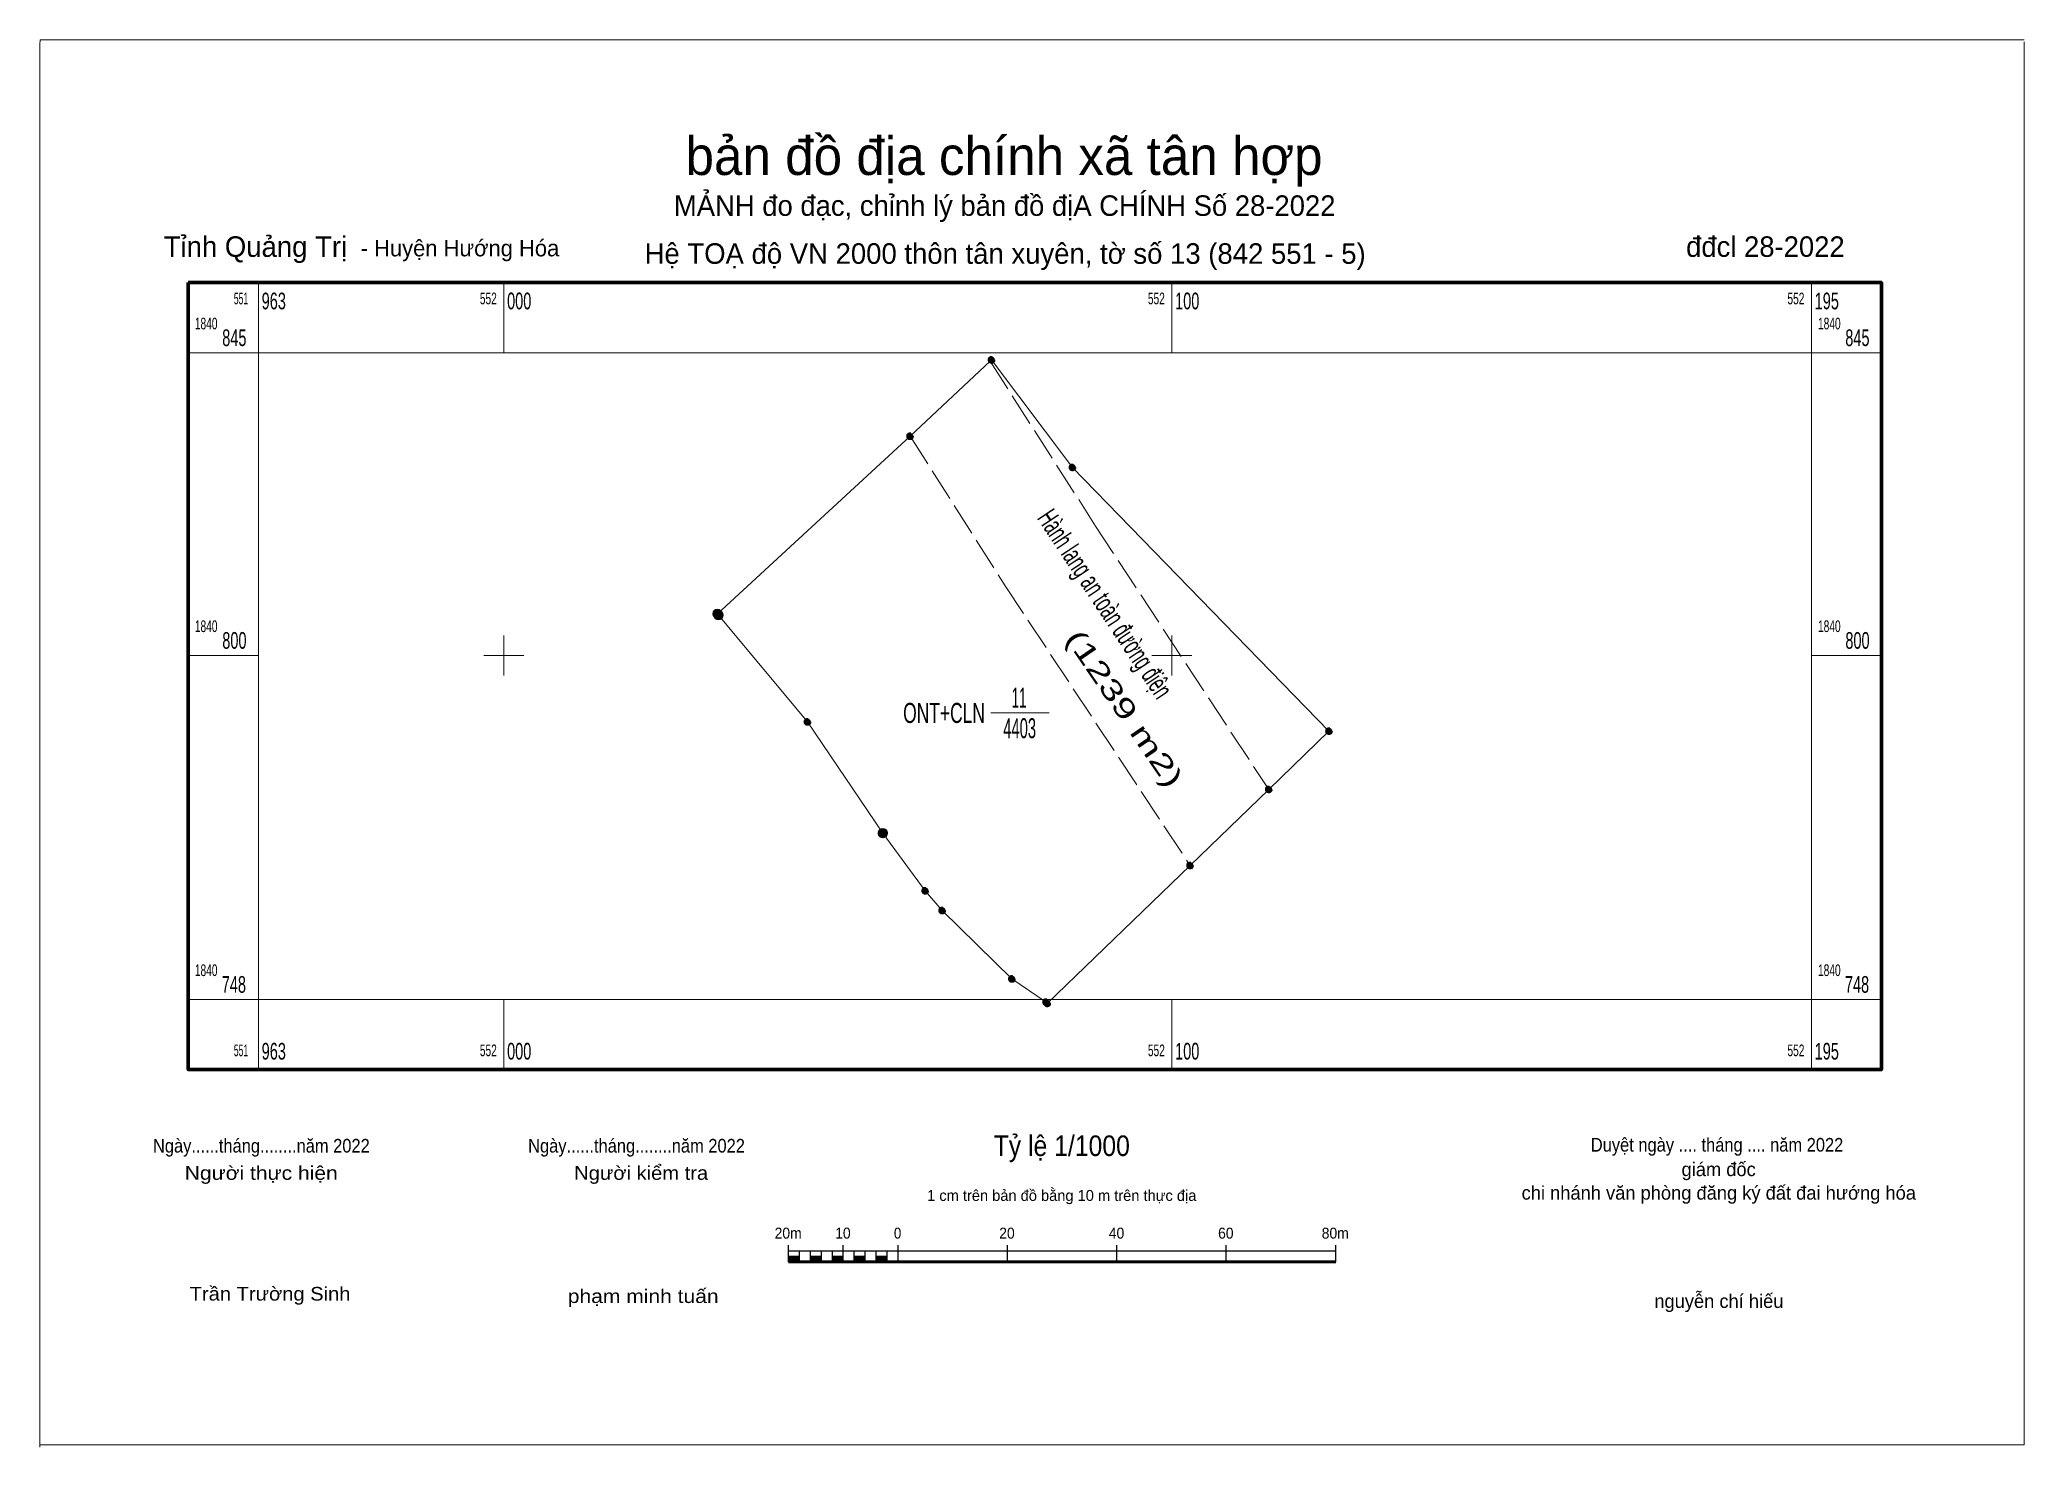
# Model space of a CAD drawing. Header units: metres. Extents: x 551931 to 552228, y 1840681 to 1840892.
import ezdxf
from ezdxf.enums import TextEntityAlignment as Align

# ---------------------------------------------------------------- set-up
doc = ezdxf.new("R2010")
doc.units = ezdxf.units.M
doc.header["$LTSCALE"] = 0.82
doc.linetypes.add('LONG_DASHED', pattern=[7.5, 6, -1.5])
doc.linetypes.add('MEDIUM_DASHED', pattern=[4.5, 3, -1.5])
for name, color, linetype, lineweight in [('10', 7, 'Continuous', 13), ('11', 7, 'Continuous', 13), ('13', 7, 'Continuous', 13), ('2', 7, 'Continuous', 25), ('22', 7, 'MEDIUM_DASHED', 13), ('30', 7, 'LONG_DASHED', 13), ('63', 7, 'Continuous', 13), ('7', 7, 'Continuous', 13)]:
    doc.layers.add(name, color=color, linetype=linetype, lineweight=lineweight)
doc.layers.add('4', color=7, linetype='Continuous')

msp = doc.modelspace()

# ---------------------------------------------------------------- hatches: boundary and pattern name
at = {"layer": '2'}
for points in [[(552042.64, 1840709.25), (552044.28, 1840709.25), (552044.28, 1840710.07), (552042.64, 1840710.07)], [(552045.92, 1840709.25), (552047.55, 1840709.25), (552047.55, 1840710.07), (552045.92, 1840710.07)], [(552049.19, 1840709.25), (552050.83, 1840709.25), (552050.83, 1840710.07), (552049.19, 1840710.07)], [(552052.47, 1840709.25), (552054.11, 1840709.25), (552054.11, 1840710.07), (552052.47, 1840710.07)], [(552055.74, 1840709.25), (552057.38, 1840709.25), (552057.38, 1840710.07), (552055.74, 1840710.07)]]:
    msp.add_hatch(color=256, dxfattribs=at).paths.add_polyline_path(points)
at = {"layer": '22'}
for points in [[(552073.52, 1840844.25, 1), (552072.52, 1840844.25, 1)], [(552061.32, 1840832.81, 1), (552060.32, 1840832.81, 1)], [(552085.63, 1840828.15, 1), (552084.63, 1840828.15, 1)], [(552045.97, 1840790.05, 1), (552044.97, 1840790.05, 1)], [(552124.0347, 1840788.672, 1), (552123.0347, 1840788.672, 1)], [(552115.0144, 1840779.954, 1), (552114.0144, 1840779.954, 1)], [(552057.24, 1840773.41, 1), (552056.24, 1840773.41, 1)], [(552103.2357, 1840768.5701, 1), (552102.2357, 1840768.5701, 1)], [(552063.59, 1840764.78, 1), (552062.59, 1840764.78, 1)], [(552066.14, 1840761.82, 1), (552065.14, 1840761.82, 1)], [(552076.57, 1840751.58, 1), (552075.57, 1840751.58, 1)], [(552081.68, 1840748.12, 1), (552080.68, 1840748.12, 1)], [(552081.8686, 1840747.919, 1), (552080.8686, 1840747.919, 1)]]:
    msp.add_hatch(color=256, dxfattribs=at).paths.add_polyline_path(points)
at = {"layer": '7'}
for points in [[(552032.6681, 1840806.25, 1), (552031.2919, 1840806.25, 1)], [(552032.6681, 1840806.25, 1), (552031.2919, 1840806.25, 1)], [(552032.8281, 1840806.03, 1), (552031.4519, 1840806.03, 1)], [(552032.8281, 1840806.03, 1), (552031.4519, 1840806.03, 1)], [(552057.4289, 1840773.41, 1), (552056.0511, 1840773.41, 1)], [(552057.4281, 1840773.41, 1), (552056.0519, 1840773.41, 1)], [(552057.4281, 1840773.41, 1), (552056.0519, 1840773.41, 1)]]:
    msp.add_hatch(color=256, dxfattribs=at).paths.add_polyline_path(points)

# ---------------------------------------------------------------- linework, layer by layer
at = {"layer": '10'}
for p, q in [((552072.92, 1840844.36), (552073.02, 1840844.25)), ((552072.92, 1840844.36), (552073.02, 1840844.25)), ((552073.02, 1840844.25), (552085.13, 1840828.15)), ((552073.02, 1840844.25), (552085.13, 1840828.15)), ((552085.13, 1840828.15), (552123.53, 1840788.67)), ((552085.13, 1840828.15), (552123.53, 1840788.67)), ((552031.82, 1840806.47), (552031.98, 1840806.25)), ((552031.82, 1840806.47), (552031.98, 1840806.25)), ((552031.82, 1840806.47), (552031.98, 1840806.25)), ((552031.82, 1840806.47), (552031.98, 1840806.25)), ((552102.74, 1840768.57), (552114.51, 1840779.95))]:
    msp.add_line(p, q, dxfattribs=at)
msp.add_lwpolyline([(552123.53, 1840788.67), (552114.51, 1840779.95), (552102.74, 1840768.57), (552081.37, 1840747.92), (552081.18, 1840748.12), (552076.07, 1840751.58), (552065.64, 1840761.82), (552063.09, 1840764.78), (552056.74, 1840773.41), (552045.47, 1840790.05), (552032.14, 1840806.03), (552031.98, 1840806.25), (552060.82, 1840832.81), (552072.81, 1840844.05), (552073.02, 1840844.25), (552085.13, 1840828.15)], close=True, dxfattribs=at)
for points in [[(552060.82, 1840832.81), (552072.81, 1840844.05), (552073.02, 1840844.25), (552085.13, 1840828.15), (552123.53, 1840788.67)], [(552114.51, 1840779.95), (552123.53, 1840788.67), (552085.13, 1840828.15), (552073.02, 1840844.25)], [(552031.98, 1840806.25), (552032.14, 1840806.03), (552045.47, 1840790.05), (552056.74, 1840773.41), (552063.09, 1840764.78), (552065.64, 1840761.82), (552076.07, 1840751.58), (552081.18, 1840748.12), (552081.37, 1840747.92), (552102.74, 1840768.57), (552114.51, 1840779.95), (552123.53, 1840788.67)], [(552123.53, 1840788.67), (552114.51, 1840779.95), (552102.74, 1840768.57), (552081.37, 1840747.92), (552081.18, 1840748.12), (552076.07, 1840751.58), (552065.64, 1840761.82), (552063.09, 1840764.78), (552056.74, 1840773.41), (552045.47, 1840790.05), (552032.14, 1840806.03), (552031.98, 1840806.25)], [(552031.98, 1840806.25), (552032.14, 1840806.03), (552045.47, 1840790.05), (552056.74, 1840773.41), (552063.09, 1840764.78), (552065.64, 1840761.82), (552076.07, 1840751.58), (552081.18, 1840748.12), (552081.37, 1840747.92), (552102.74, 1840768.57), (552114.51, 1840779.95), (552123.53, 1840788.67)], [(552031.98, 1840806.25), (552032.14, 1840806.03), (552045.47, 1840790.05), (552056.74, 1840773.41), (552063.09, 1840764.78), (552065.64, 1840761.82), (552076.07, 1840751.58), (552081.18, 1840748.12), (552081.37, 1840747.92), (552102.74, 1840768.57)]]:
    msp.add_lwpolyline(points, dxfattribs=at)
at = {"layer": '11'}
msp.add_line((551930.62, 1840892.17), (552227.62, 1840892.17), dxfattribs=at)
for points in [[(551930.53, 1840681.47), (551930.53, 1840891.47), (551930.62, 1840892.17)], [(552227.62, 1840891.85), (552227.62, 1840681.85), (551930.62, 1840681.85)]]:
    msp.add_lwpolyline(points, dxfattribs=at)
at = {"layer": '13'}
msp.add_line((552072.93, 1840791.4), (552081.65, 1840791.4), dxfattribs=at)
at = {"layer": '2'}
for p, q in [((552042.64, 1840709.25), (552042.64, 1840711.71)), ((552042.64, 1840710.89), (552124.54, 1840710.89)), ((552044.28, 1840709.25), (552044.28, 1840710.89)), ((552045.92, 1840709.25), (552045.92, 1840710.89)), ((552047.55, 1840709.25), (552047.55, 1840710.89)), ((552049.19, 1840709.25), (552049.19, 1840710.89)), ((552050.83, 1840709.25), (552050.83, 1840711.71)), ((552052.47, 1840709.25), (552052.47, 1840710.89)), ((552054.11, 1840709.25), (552054.11, 1840710.89)), ((552055.74, 1840709.25), (552055.74, 1840710.89)), ((552057.38, 1840709.25), (552057.38, 1840710.89)), ((552059.02, 1840709.25), (552059.02, 1840711.71)), ((552075.4, 1840709.25), (552075.4, 1840711.71)), ((552091.78, 1840709.25), (552091.78, 1840711.71)), ((552108.16, 1840709.25), (552108.16, 1840711.71)), ((552124.54, 1840709.25), (552124.54, 1840711.71))]:
    msp.add_line(p, q, dxfattribs=at)
at = {"layer": '2', "lineweight": 53}
msp.add_line((552042.64, 1840709.25), (552124.54, 1840709.25), dxfattribs=at)
at = {"layer": '2', "lineweight": 13}
for points in [[(552042.64, 1840709.25), (552044.28, 1840709.25), (552044.28, 1840710.07), (552042.64, 1840710.07)], [(552045.92, 1840709.25), (552047.55, 1840709.25), (552047.55, 1840710.07), (552045.92, 1840710.07)], [(552049.19, 1840709.25), (552050.83, 1840709.25), (552050.83, 1840710.07), (552049.19, 1840710.07)], [(552052.47, 1840709.25), (552054.11, 1840709.25), (552054.11, 1840710.07), (552052.47, 1840710.07)], [(552055.74, 1840709.25), (552057.38, 1840709.25), (552057.38, 1840710.07), (552055.74, 1840710.07)]]:
    msp.add_lwpolyline(points, close=True, dxfattribs=at)
at = {"layer": '22'}
for centre in [(552073.02, 1840844.25), (552060.82, 1840832.81), (552085.13, 1840828.15), (552045.47, 1840790.05), (552123.5347, 1840788.672), (552114.5144, 1840779.954), (552056.74, 1840773.41), (552102.7357, 1840768.5701), (552063.09, 1840764.78), (552065.64, 1840761.82), (552076.07, 1840751.58), (552081.18, 1840748.12), (552081.3686, 1840747.919)]:
    msp.add_circle(centre, 0.5, dxfattribs=at)
at = {"layer": '30'}
for p, q in [((552072.73, 1840844.18), (552072.81, 1840844.05)), ((552060.66, 1840833.06), (552060.82, 1840832.81)), ((552114.51, 1840779.95), (552114.67, 1840779.72)), ((552102.74, 1840768.57), (552103.08, 1840768.05))]:
    msp.add_line(p, q, dxfattribs=at)
for points in [[(552072.81, 1840844.05), (552088.59, 1840819.37), (552114.51, 1840779.95)], [(552060.82, 1840832.81), (552075.08, 1840810.4), (552102.74, 1840768.57)]]:
    msp.add_lwpolyline(points, dxfattribs=at)
at = {"layer": '63'}
for p, q in [((551963.26, 1840845.31), (551963.26, 1840855.81)), ((552000, 1840845.31), (552000, 1840855.81)), ((552100, 1840845.31), (552100, 1840855.81)), ((552195.74, 1840845.31), (552195.74, 1840855.81)), ((551963.26, 1840845.31), (551952.76, 1840845.31)), ((552195.74, 1840845.31), (552206.24, 1840845.31)), ((552000, 1840797), (552000, 1840803)), ((552100, 1840797), (552100, 1840803)), ((551963.26, 1840800), (551952.76, 1840800)), ((551997, 1840800), (552003, 1840800)), ((552097, 1840800), (552103, 1840800)), ((552195.74, 1840800), (552206.24, 1840800)), ((551963.26, 1840748.51), (551952.76, 1840748.51)), ((551963.26, 1840748.51), (551963.26, 1840738.01)), ((552000, 1840748.51), (552000, 1840738.01)), ((552100, 1840748.51), (552100, 1840738.01)), ((552195.74, 1840748.51), (552195.74, 1840738.01)), ((552195.74, 1840748.51), (552206.24, 1840748.51))]:
    msp.add_line(p, q, dxfattribs=at)
at = {"layer": '63', "lineweight": 70}
msp.add_lwpolyline([(551952.76, 1840855.81), (552206.24, 1840855.81), (552206.24, 1840738.01), (551952.76, 1840738.01)], close=True, dxfattribs=at)
at = {"layer": '63'}
msp.add_lwpolyline([(551963.26, 1840845.31), (552195.74, 1840845.31), (552195.74, 1840748.51), (551963.26, 1840748.51)], close=True, dxfattribs=at)
at = {"layer": '7'}
for centre in [(552031.98, 1840806.25), (552031.98, 1840806.25), (552032.14, 1840806.03), (552032.14, 1840806.03), (552056.74, 1840773.41), (552056.74, 1840773.41)]:
    msp.add_circle(centre, 0.6881, dxfattribs=at)
at = {"layer": '7', "linetype": 'MEDIUM_DASHED'}
msp.add_circle((552056.74, 1840773.41), 0.6889, dxfattribs=at)

# ---------------------------------------------------------------- texts
at = {"layer": '13', "width": 1.5}
msp.add_text('(1239 m2)', height=3, rotation=304.389, dxfattribs=at).set_placement((552091.6859, 1840791.2372), align=Align.CENTER)
at = {"layer": '13', "width": 0.5}
msp.add_text('11', height=3, dxfattribs=at).set_placement((552077.145, 1840792.18), align=Align.CENTER)
at = {"layer": '2'}
for s, height, p in [('bản đồ địa chính xã tân hợp', 5.731, (552074.89, 1840871.92)), ('MẢNH đo đạc, chỉnh lý bản đồ địA CHÍNH Số 28-2022', 3.07, (552074.985, 1840865.8)), ('Hệ TOẠ độ VN 2000 thôn tân xuyên, tờ số 13 (842 551 - 5)', 3.078, (552075.055, 1840858.62)), ('giám đốc', 2.047, (552181.865, 1840722.06)), ('1 cm trên bản đồ bằng 10 m trên thực địa', 1.638, (552083.53, 1840718.35)), ('chi nhánh văn phòng đăng ký đất đai hướng hóa', 2.047, (552181.885, 1840718.54)), ('nguyễn chí hiếu', 2.047, (552181.9, 1840702.33))]:
    msp.add_text(s, height=height, dxfattribs=at).set_placement(p, align=Align.CENTER)
for s, height, p in [('Tỉnh Quảng Trị ', 3.078, (551949.1, 1840859.66)), ('- Huyện Hướng Hóa', 2.456, (551978.58, 1840859.74))]:
    msp.add_text(s, height=height, dxfattribs=at).set_placement(p)
msp.add_text(' đđcl 28-2022', height=3.07, dxfattribs=at).set_placement((552200.73, 1840859.66), align=Align.RIGHT)
at = {"layer": '2', "width": 0.65}
msp.add_text('ONT+CLN', height=3, dxfattribs=at).set_placement((552072.03, 1840789.9), align=Align.RIGHT)
at = {"layer": '2'}
for s, height, width, p in [('Tỷ lệ 1/1000', 3.079, 0.9, (552083.53, 1840725.07)), ('Ngày......tháng........năm 2022', 2.047, 0.9, (551963.715, 1840725.59)), ('Ngày......tháng........năm 2022', 2.047, 0.9, (552019.875, 1840725.59)), ('Duyệt ngày .... tháng .... năm 2022', 2.047, 0.9, (552181.625, 1840725.73)), ('Người thực hiện', 2.047, 1.15, (551963.695, 1840721.51)), ('Người kiểm tra', 2.047, 1.1, (552020.565, 1840721.51)), ('20m', 1.638, 0.95, (552042.57, 1840712.71)), ('10', 1.638, 0.95, (552050.77, 1840712.71)), ('0', 1.638, 0.9, (552058.955, 1840712.71)), ('20', 1.638, 0.95, (552075.33, 1840712.71)), ('40', 1.638, 0.95, (552091.73, 1840712.71)), ('60', 1.638, 0.95, (552108.09, 1840712.71)), ('80m', 1.638, 0.95, (552124.47, 1840712.71)), ('Trần Trường Sinh', 2.047, 1.1, (551965.015, 1840703.43)), ('phạm minh tuấn', 2.047, 1.15, (552020.87, 1840703.07))]:
    msp.add_text(s, height=height, dxfattribs=dict(at, width=width)).set_placement(p, align=Align.CENTER)
at = {"layer": '30', "width": 0.6}
msp.add_text('Hành lang an toàn đường điện', height=3, rotation=303.471, dxfattribs=at).set_placement((552079.75, 1840820.57))
at = {"layer": '4', "width": 0.55}
msp.add_text('4403', height=3, dxfattribs=at).set_placement((552077.23, 1840787.61), align=Align.CENTER)
at = {"layer": '63'}
for s, height, width, p in [('551', 1.75, 0.55, (551961.74, 1840852.56)), ('552', 1.75, 0.65, (551998.96, 1840852.56)), ('552', 1.75, 0.65, (552098.96, 1840852.56)), ('552', 1.75, 0.65, (552194.7, 1840852.56)), ('845', 2.5, 0.65, (551961.48, 1840846.31)), ('845', 2.5, 0.65, (552204.45, 1840846.31)), ('800', 2.5, 0.65, (551961.49, 1840801)), ('800', 2.5, 0.65, (552204.46, 1840801)), ('748', 2.5, 0.65, (551961.41, 1840749.51)), ('748', 2.5, 0.65, (552204.39, 1840749.51)), ('551', 1.75, 0.55, (551961.74, 1840740.01)), ('552', 1.75, 0.65, (551998.96, 1840740.01)), ('552', 1.75, 0.65, (552098.96, 1840740.01)), ('552', 1.75, 0.65, (552194.7, 1840740.01))]:
    msp.add_text(s, height=height, dxfattribs=dict(at, width=width)).set_placement(p, align=Align.RIGHT)
at = {"layer": '63', "width": 0.65}
for s, height, p in [('963', 2.5, (551963.76, 1840851.81)), ('000', 2.5, (552000.5, 1840851.81)), ('100', 2.5, (552100.5, 1840851.81)), ('195', 2.5, (552196.24, 1840851.81)), ('1840', 1.75, (551953.76, 1840848.81)), ('1840', 1.75, (552196.74, 1840848.81)), ('1840', 1.75, (551953.76, 1840803.5)), ('1840', 1.75, (552196.74, 1840803.5)), ('1840', 1.75, (551953.76, 1840752.01)), ('1840', 1.75, (552196.74, 1840752.01)), ('963', 2.5, (551963.76, 1840739.51)), ('000', 2.5, (552000.5, 1840739.51)), ('100', 2.5, (552100.5, 1840739.51)), ('195', 2.5, (552196.24, 1840739.51))]:
    msp.add_text(s, height=height, dxfattribs=at).set_placement(p)

doc.saveas('drawing.dxf')
